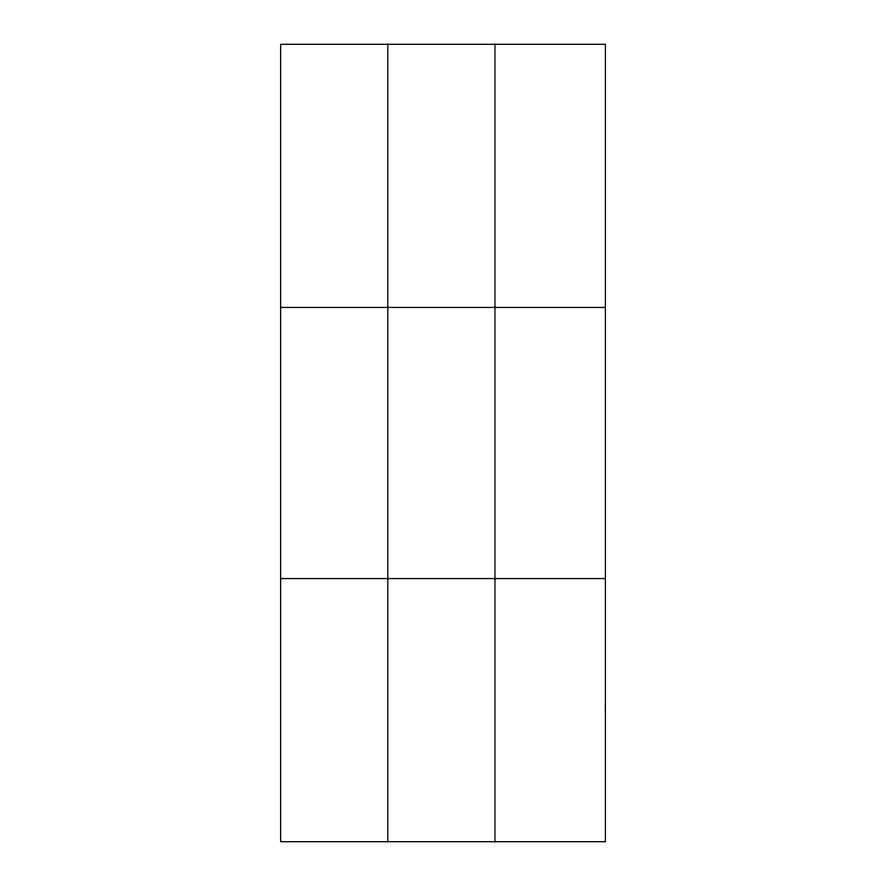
<?xml version="1.0" encoding="UTF-8"?>
<svg xmlns="http://www.w3.org/2000/svg" width="886" height="886" viewBox="0 0 886 886"><rect width="100%" height="100%" fill="white"/><g stroke="black" fill="none" stroke-linecap="round" stroke-linejoin="round"><path stroke-width="1.33" d="M387.791 44.3L387.791 841.7M494.964 44.3L494.964 841.7M280.607 307.442L605.393 307.442M280.607 578.558L605.393 578.558M605.393 710.129L605.393 841.7L280.607 841.7L280.607 44.3L605.393 44.3L605.393 710.129"/></g></svg>
